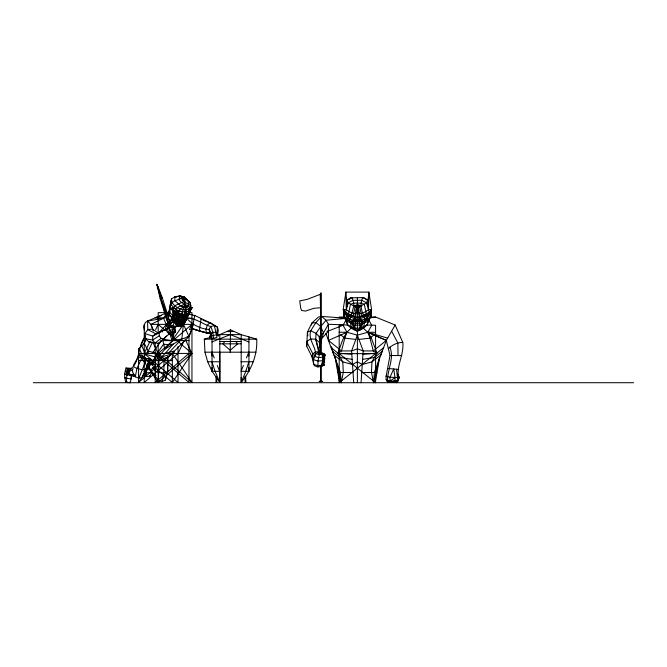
<?xml version="1.0" encoding="UTF-8"?>
<svg xmlns="http://www.w3.org/2000/svg" width="667" height="667" viewBox="0 0 667 667"><rect width="100%" height="100%" fill="white"/><g stroke="black" fill="none" stroke-linecap="round" stroke-linejoin="round"><path stroke-width="1" d="M368.117 314.324L367.292 319.46L368.209 321.169L359.88 325.146L354.886 325.146L352.301 324.312L350.433 322.745L346.565 321.169L345.072 318.467L347.557 324.854L353.735 327.997L356.653 330.815L353.318 329.248L351.075 326.43C350.9 320.977 346.723 317.275 345.539 312.206L348.291 302.826L352.993 300.3L361.781 300.3L366.475 302.826L358.387 307.495L356.386 307.495L348.291 302.826L347.09 300.125L350.4 297.874L362.715 297.599L364.365 297.874L367.675 300.125L366.475 302.826L369.226 312.206L359.621 317.359L359.796 318.834L361.697 320.66L361.639 324.662L358.112 330.815L361.447 329.248L363.698 326.43L364.941 321.027L367.659 317.167L369.226 312.206L371.577 309.505L368.476 309.605C361.681 315.349 353.085 315.349 346.298 309.605L343.188 309.505L343.805 311.522L343.463 315.591C349.683 324.921 362.84 326.371 369.943 317.225L369.943 314.866L371.577 309.505L368.876 292.104L345.898 292.104L343.188 309.505L345.539 312.206L355.144 317.359L354.969 318.834L353.068 320.66L353.135 324.662L356.653 330.815C360.789 330.749 364.357 327.555 367.209 324.854L369.701 318.467L367.817 322.153M180.265 326.563L181.974 320.318C178.698 320.602 175.621 319.009 173.212 316.908L171.944 316.892L169.36 314.649L169.085 310.972L171.452 298.874L174.729 296.982L179.756 295.731L184.184 296.982L189.978 302.551C191.921 307.153 190.787 314.574 185.151 315.858M230.198 352.193L230.507 329.873L241.187 334.617L256.703 339.161C257.645 355.094 251.109 370.31 241.187 382.483L241.187 334.617L219.818 334.617L217.876 335.201M331.09 347.599L337.852 353.118L342.78 361.873L343.313 372.294L341.187 382.716L340.37 372.294L328.431 340.403L328.406 324.295L326.03 320.243L321.702 316.433L315.908 322.528L310.747 330.782C307.762 339.67 316.158 346.615 315.591 355.102M180.865 325.279L180.89 323.97M368.476 309.605L368.876 292.104L367.475 306.211M367.617 323.053L367.209 324.854L361.03 327.997L354.802 328.347L355.494 321.727L361.697 320.66L367.659 317.167L365.591 316.483L359.796 318.834L357.387 320.66L354.969 318.834L349.183 316.483L347.107 317.167C351.359 319.827 356.62 323.854 361.697 320.66L362.473 321.452C362.856 325.129 361.164 328.698 358.112 330.815M356.82 304.886L355.428 314.274L356.145 317.525L351.284 315.341L353.802 305.961L357.946 304.886L359.338 314.274L358.629 317.525L363.482 315.341C361.089 309.746 359.872 303.268 362.715 297.599L367.675 300.125L368.309 302.059M387.986 368.517L396.548 369.218L397.415 377.564L397.457 380.473L396.381 380.799L396.832 382.716L398.074 380.84L399.083 377.23L398.708 376.513L398.699 378.598L396.832 382.716L393.939 381.224L394.005 382.424L392.996 382.316L387.544 380.415L386.126 379.29L386.076 376.38L390.037 355.511L386.335 340.403L395.147 325.004L375.579 317.058L370.527 317.058M159.021 359.38L158.421 380.59L162.131 381.432L165.341 380.098L167.659 371.819L167.784 356.486L167.659 371.819L163.84 372.861L158.613 372.469L155.036 370.86L155.578 360.055M167.092 314.499L167.15 312.64L169.126 312.081M126.038 368.001L127.33 368.968L126.38 372.094L126.863 374.879L126.38 382.483L130.323 382.716L131.799 375.171L126.863 374.879L124.604 373.879L126.038 368.001L130.815 368.284M190.395 305.244L190.829 307.654L192.221 307.654L189.678 311.906L188.202 313.215L184.284 314.624L178.814 313.215L176.055 309.521L173.837 307.654L172.453 307.654L173.904 321.736L176.163 324.429L179.215 326.563L181.316 326.563L183.492 324.904L188.769 313.865M339.67 379.873L339.57 382.716L335.001 356.62M323.153 362.773L324.245 364.124L324.154 365.208L321.236 366.558L317.859 366.925L314.657 365.858L313.757 364.407L311.931 356.745L306.687 346.115L307.412 332.149L310.747 330.782L316.025 333.375L319.276 336.635L320.11 353.902L318.626 351.859L315.783 339.295L316.025 333.375L320.719 326.58L326.03 320.243L344.989 318.476M212.031 337.669L212.056 371.311L219.818 382.483L219.818 352.193M248.949 336.927L248.949 371.311L241.037 371.311L243.363 365.574M187.477 316.525L187.402 318.117L182.958 320.393L174.446 317.842L170.418 320.769L168.559 319.251M357.946 304.886L359.38 305.311L361.706 316.266L358.629 317.525M188.869 313.273L188.052 315.574L186.785 316.883L183.442 318.367L178.464 316.883L176.188 318.117L175.805 317.6L176.163 324.429L179.215 326.563L178.081 323.97L175.671 322.67L173.57 320.018M170.218 304.602L169.768 312.656L168.534 317.133M361.047 382.716L363.182 350.925L357.387 335.168L346.99 332.266L339.195 332.266M399.049 376.763L398.699 378.598C395.89 366.208 404.127 354.986 402.81 342.454L395.147 325.004M383.675 347.599L376.922 353.118L371.994 361.873L371.452 372.294L373.578 382.716L374.395 372.294L386.335 340.403L367.784 332.266L362.956 327.881M166.617 330.732L166.75 329.114L168.759 326.063L172.536 325.371L173.82 325.721L175.304 331.249L175.488 331.908L174.521 332.75L169.101 333.425L167.584 332.516L166.617 330.732L169.068 328.114L173.995 326.371M322.411 362.464L324.512 361.072L322.578 361.464L324.679 359.104L324.771 358.021L322.661 358.179L324.946 356.053L325.037 354.969L323.954 353.61L320.677 352.735L320.102 352.826L320.01 353.91L315.783 339.295L310.447 338.894L306.678 341.721L312.848 353.869L313.757 364.407L317.767 365.658L321.936 365.258L324.245 364.124L322.111 364.257L324.412 362.156L324.512 361.072L323.42 359.721M321.319 365.691L321.236 366.558L322.711 360.664L322.636 357.187L322.303 354.352L321.211 352.993L320.102 352.826M323.854 354.694L323.954 353.61L321.211 352.993L319.46 353.285L317.934 352.61L315.716 353.643L313.498 359.705L318.034 361.08L322.711 360.664L324.679 359.104M181.682 315.858L179.039 315.174L178.364 315.683L179.248 318.909L177.964 321.035L178.064 325.738L182.008 326.088L182.858 325.738L184.025 323.603M155.036 370.86L155.211 368.984M169.085 310.972L169.118 315.516L171.677 317.534C173.078 322.353 178.256 327.055 183.492 324.904L183.909 322.995L185.734 320.602L185.951 318.726L185.985 320.769L186.135 319.151M145.706 335.868C138.036 344.922 140.295 357.245 133.383 366.575L136.943 368.492L142.154 369.651L145.973 369.385L150.317 358.929M153.577 364.165L153.06 362.765L148.107 363.048L147.032 366.141L146.031 376.513L150.117 376.28L151.384 372.486L146.79 372.753L145.047 371.903L145.339 375.921L146.031 376.513M346.565 321.169L347.482 319.46L346.598 314.224L344.364 310.855L344.147 317.584L345.814 319.818L347.482 319.46L346.648 314.324M176.663 317.926L182.758 321.194L185.118 309.972L185.301 305.794L182.916 298.282L181.049 296.39L179.756 295.731L179.115 296.356L174.729 296.982L174.946 300.659L180.474 305.736L185.376 307.729L188.086 305.736L188.503 303.869L188.019 300.659L184.184 296.982L182.149 296.732M133.383 366.575L133.558 365.032L138.753 355.811L139.061 353.977M133.1 368.376L132.433 369.91L132.675 372.178L135.259 376.788L138.836 378.214L142.171 377.472L145.973 369.385L146.156 367.834M184.801 321.736L183.442 324.362L181.649 340.612M185.985 320.769L186.235 318.751M184.801 316.967L188.844 314.374L185.017 318.909L185.309 319.293L189.395 310.83L189.145 308.929L185.301 305.794L183.758 307.037L180.282 320.318L180.682 321.702L184.892 321.903L186.785 317.842L187.402 318.117L188.928 313.056M306.687 346.115L307.195 342.338M191.954 318.234L186.61 318.234C192.246 324.579 200.434 329.023 208.963 329.423L211.481 333.233L211.047 336.135L211.456 338.844M188.861 314.049L194.756 315.466L192.271 328.372L188.986 336.56L167.659 357.762L164.04 358.546L163.84 372.861L162.131 381.432M182.8 321.035L183.258 321.702L185.234 321.035L185.017 318.909L182.758 321.194L181.691 319.993L182.858 315.749L182.033 313.899M368.167 314.224L369.943 314.866L371.302 313.232L370.619 312.873L368.167 314.224L367.292 319.46L368.951 319.818L371.302 315.591L371.302 313.232L370.402 310.855L368.167 314.224L359.621 317.359L357.387 320.66L355.144 317.359L344.147 312.873L343.805 311.522L344.364 310.855M172.77 334.617L172.803 335.251L173.862 334.876L172.77 334.617L171.752 335.618L173.061 336.068L173.862 334.876L171.752 335.618M173.42 325.488L174.112 321.552M375.196 382.716L379.598 357.604M311.464 325.037L311.839 323.095L318.417 317.05L320.877 316.583M315.783 339.295L319.576 342.68L319.585 347.073L323.462 332.866L328.406 324.295L348.116 325.062M179.756 295.731L179.039 299.408C181.266 304.227 186.91 304.352 190.337 307.629L190.679 309.521L188.202 313.215M135.259 376.788L136.943 368.492L141.729 358.087L143.197 357.404L148.216 351.067L152.585 341.996M170.769 300.767L170.877 304.444L169.952 308.279L175.788 313.357L176.188 318.117L169.768 312.656L169.601 308.779M183.258 321.702L184.592 319.593L186.251 311.514L186.235 307.037M379.44 357.579L373.578 382.716M173.787 332.875L172.094 340.612L155.453 360.555M174.429 329.965L176.33 324.671M174.521 332.75L174.787 329.348L173.528 326.413L172.536 325.371L168.759 326.063L170.744 333.442L174.521 332.75L174.345 332.091L175.488 331.908L174.087 332.199M165.341 380.098L166.442 375.529M181.049 296.39L182.199 297.841L182.091 298.282L181.049 296.39L181.266 298.282L183.859 301.492L190.895 305.761L189.145 308.929C182.925 311.506 175.554 307.979 172.069 302.551L171.452 298.874M185.376 307.729L185.301 305.794M368.951 319.818L369.376 318.142M320.11 353.902L317.934 352.61L318.626 351.859L315.616 351.842L314.457 356.328L318.467 357.579L322.636 357.187L324.946 356.053M382.116 350.784L381.015 354.802L371.994 361.873L362.364 364.474L357.387 361.873L352.401 364.474L342.78 361.873L333.758 354.802L331.557 346.765M165.024 330.248L166.683 324.362L170.293 320.71M138.753 355.811L138.461 356.77L141.729 358.087L149.391 358.946M218.401 335.509L217.108 332.891L215.808 332.308L212.956 332.358L210.564 334.292L209.738 336.91L209.963 338.386M248.833 361.756L245.823 371.311L241.187 382.483L241.187 377.405M312.84 353.869L311.931 356.745L312.848 353.869L315.616 351.842M155.411 376.08L152.218 373.603L148.266 366.208L148.741 364.732L150.092 363.715L153.143 363.798L155.719 365.416M149.758 364.757L150.092 363.715L153.143 363.798L153.06 362.765L151.943 361.797L147.982 362.023M182.141 297.574L184.517 299.408L185.443 302.618L184.584 304.486L185.001 307.037L183.758 307.037L179.932 308.929L178.773 310.83L179.039 315.174L173.187 312.506L175.755 315.574L178.464 316.883L179.531 319.293L179.248 318.909M145.898 338.502L144.239 343.347L139.261 348.466L138.569 348.466L138.569 382.483L172.344 353.427L191.954 382.483L191.954 312.64L188.961 312.64M155.203 353.427L188.986 382.483L188.986 336.56L193.263 324.362L183.442 324.362L172.094 340.612L163.49 339.236M145.881 338.703L144.239 343.347L148.216 351.067L148.216 353.427M189.086 313.357L190.504 310.038L189.486 312.631L183.975 316.15L175.746 312.631L170.243 306.828M370.435 312.99L370.96 311.522M167.709 314.849L168.801 311.848M355.428 314.274L354.477 316.875L356.145 317.525M345.998 320.043L343.038 325.279L346.99 332.266L344.789 338.136L341.487 350.925L337.852 353.118C341.471 344.189 343.263 333.642 351.809 327.881M140.679 346.59L143.197 340.028M319.46 353.285L318.034 361.08L317.859 366.925M138.836 378.214L146.64 358.979L144.539 357.37M142.171 377.472L143.48 374.112M173.07 313.707L175.755 315.574L173.253 315.733L171.944 316.892L170.418 320.769L172.995 320.535L174.471 321.477M246.473 357.929L248.799 352.193L248.824 356.02M146.965 366.041L150.2 358.863M365.591 316.483L366.275 315.007M149.825 341.779L144.239 353.427L178.022 382.483L178.022 346.365M155.628 329.665L158.171 324.362L165.083 330.307M184.034 340.887L178.022 353.427L144.239 382.483L144.239 324.362M189.411 329.665L191.954 324.362L158.171 353.427L138.569 382.483M167.717 357.404L157.537 360.555L165.258 353.427L173.237 344.097L168.518 344.789L163.682 344.097L157.012 353.427L153.368 360.555L143.197 357.404L139.261 348.466M179.74 326.563L179.765 323.97L181.407 323.061L183.909 322.995L185.376 321.319M153.885 374.054L152.218 373.603L150.909 370.927L152.393 368.051L155.811 366.667M176.88 326.48L177.772 324.754M349.525 299.566L350.4 297.874M353.718 382.716L351.584 350.925L357.387 335.168L367.784 332.266L371.727 325.279L368.276 319.168M186.618 318.784L183.675 320.318L184.892 321.903L182.399 323.295L180.79 326.563M187.902 315.057L188.678 313.707M135.518 376.171L133.458 376.18L130.14 374.679L128.939 371.652L130.565 368.884L133.4 366.642M185.734 313.899L184.651 315.749L183.775 319.993L182.758 321.194M144.339 330.032L143.764 326.53L145.323 322.461L147.557 321.094L150.959 324.362L163.507 318.234L165.591 315.032M387.143 379.398L387.327 381.724L388.336 381.832L389.161 380.574M397.457 380.473L395.039 381.199L390.87 381.282L391.17 382.124L390.162 382.024L390.487 380.549M393.063 381.241L394.005 382.424L394.831 381.165M168.918 333.608L191.954 353.427L138.569 353.427L172.344 382.483L191.954 353.427L185.042 339.003M181.316 326.563L184.892 321.903L177.881 321.903L171.677 317.534M152.968 352.343L160.739 341.562M185.234 321.035L186.185 319.726M173.478 319.535L178.823 322.995L182.399 323.295L183.984 322.603L178.939 322.603L178.081 323.97L183.7 323.97L184.676 322.67L184.551 320.794M144.222 371.711L145.973 369.385M170.744 333.442L170.268 332.925L158.638 343.38L149.125 342.088L145.423 338.769L144.781 333.592L147.816 329.648L147.557 321.094L167.15 312.64L168.843 312.64M192.221 307.654L189.395 310.83L186.085 312.289M161.081 338.411L154.986 343.021L152.601 339.978L152.801 336.076L155.753 333.808L167.917 328.614L160.88 331.541L159.163 332.891L159.271 335.818L161.081 338.411L163.523 339.153L166.483 336.026M371.302 315.591L369.943 317.225L370.619 317.584L370.402 310.855M388.161 348.891C391.812 345.114 397.39 342.254 402.81 342.454M167.584 332.516L169.51 330.315L174.812 329.406M322.52 337.71L328.523 330.94L343.038 325.279L339.195 325.279L339.195 382.716L375.579 353.652L339.195 353.652L375.579 382.716L375.579 325.279L366.65 325.062M224.921 341.496L222.836 343.83L230.207 350.275L237.694 343.83L235.609 341.496M171.711 322.086L169.218 324.854L165.9 325.012L172.536 322.011L170.043 324.771M169.301 352.343L181.649 339.078L188.986 336.56L183.442 324.362M158.579 332.975L166.683 324.362L168.759 324.429M361.697 320.66L353.068 320.66L352.293 321.452L352.301 324.312L353.735 327.997L354.802 328.347M169.401 326.697C166.683 324.712 171.886 322.628 170.877 326.08M170.293 324.22L170.827 326.13M171.744 333.125C170.894 336.418 174.862 334.692 172.736 332.741L173.095 334.792L172.52 332.791M173.278 334.667L172.62 332.758M386.735 375.754L386.076 376.38L390.003 377.214L397.415 377.564L398.583 377.163L397.79 374.237M145.423 368.426L147.157 368.968L148.966 367.284L148.266 366.208L147.032 366.141M185.326 315.349L185.843 314.874M158.638 343.38L165.174 337.594M374.087 334.826L369.985 338.136L358.954 339.428M188.986 353.427L155.203 382.483L155.203 342.505M138.569 353.427L158.171 382.483L191.954 353.427M382.341 351.201L374.454 357.495L362.673 359.338M180.282 320.318L177.881 321.903L178.823 322.995L181.407 323.061L183.7 323.97M186.326 318.184L186.785 317.842M190.712 329.523L192.271 328.372L199.141 330.932L209.963 333.675M390.087 381.149L395.022 377.572L393.722 368.934L390.003 377.214L390.087 381.149L391.17 382.124M160.13 298.441L162.181 297.407L156.862 284.284L160.13 298.441L168.267 324.262L156.862 284.284L158.788 289.086M322.686 359.43L324.771 358.021L323.687 356.662M159.271 335.818L152.601 339.978L145.423 338.769M322.244 363.457L324.412 362.156M184.584 304.486L180.474 305.736L177.305 307.629L176.055 309.521L175.788 313.357M211.948 361.756L215.057 371.311L219.818 382.483L219.818 334.617L230.507 329.873M354.969 318.834L352.201 320.31L352.293 321.452L349.825 321.027L349.725 318.734L351.075 317.267L350.842 315.791L348.491 313.773L350.45 304.394L353.718 303.135L361.047 303.135L364.315 304.394L366.275 313.773L363.932 315.791L363.69 317.267L365.041 318.734L364.941 321.027L362.473 321.452L362.565 320.31L359.796 318.834M182.199 297.841L183.859 301.492L174.687 305.761L173.837 307.654L170.877 304.444C172.936 299.975 178.506 300.25 182.199 297.841L188.019 300.659L189.978 302.551L190.253 304.444M347.09 300.125L352.051 297.599L353.718 303.135L353.802 305.961M157.279 287.502L158.304 286.985M168.384 324.095L165.9 325.012M170.052 323.262L172.536 322.011M171.903 335.059L173.537 334.475M159.163 332.891L152.801 336.076L144.781 333.592M128.939 371.652L132.433 369.91M325.888 333.317L328.431 340.403L346.99 332.266M359.913 329.531L364.232 327.672M194.122 315.733L194.756 315.466L211.389 323.412L217.375 327.088L218.276 330.223L217.625 334.559L217.108 332.891L217.375 327.088L209.621 322.753L207.37 325.213L205.953 329.348L206.203 332.741L207.971 333.4L210.797 333.308M166.75 329.114L167.917 328.623M185.768 306.712L188.086 305.736M172.453 307.654L178.773 310.83L184.767 312.064L189.395 310.83M182.399 323.295L182.858 323.12M211.956 341.938L230.323 334.617L248.841 341.938M346.598 314.224L344.822 314.866L344.822 317.225L344.147 317.584L343.463 315.591M166.333 317.567L163.507 318.234L155.203 317.717L161.622 315.549M355.144 317.359L353.06 316.266L355.386 305.311M175.062 327.063L178.831 325.846M315.716 353.643L318.918 354.711L322.303 354.352L325.037 354.969L322.203 355.444M321.552 365.983L324.154 365.208L322.261 365.524M187.519 315.733L188.052 315.574M170.885 354.235L161.397 356.987L155.194 356.987L145.706 354.235L141.754 345.906M219.818 371.311L212.056 371.311L207.67 361.756L204.969 352.193L204.302 339.161L210.122 337.485M212.748 338.536L216.942 337.394L216.533 334.684L214.274 325.554L210.789 326.522C202.468 324.17 195.614 317.7 186.61 318.234M187.46 315.683L183.733 317.167L178.364 315.683L173.187 312.506M165.258 353.427L174.054 351.067L174.054 353.427M170.435 325.779L171.044 325.621L172.67 329.706L173.028 333L172.419 333.158M172.678 331.682L175.304 331.249M178.081 323.97L180.682 323.295L177.881 321.903L180.682 321.702L180.39 321.035M206.345 332.249L207.971 333.4L191.379 328.589L192.271 328.372M172.853 326.555L173.528 326.413M173.028 327.214L173.804 327.055M173.353 328.397L174.487 328.214M173.528 329.064L174.562 328.839M174.02 330.907L174.829 330.732M174.162 331.432L174.846 331.291M172.97 331.607L170.152 332.149L169.101 333.425L168.926 332.725M326.888 331.241L328.523 330.94L328.406 324.295M147.557 321.094L163.507 318.234L167.951 328.181M323.153 355.286L325.037 354.969M337.769 372.419L352.993 372.586M369.726 317.984L375.579 317.058M173.82 325.721L172.678 325.905L172.536 325.371M174.687 332.016L175.488 331.908M149.125 342.088L150.984 341.879M130.14 374.679L134.009 374.254M362.981 354.202L376.922 353.118L371.119 337.469L367.784 332.266L375.579 332.266M145.047 371.903L145.756 371.861M191.379 328.589L206.203 332.741L209.855 332.55L210.564 334.292M361.781 372.586L377.005 372.419M128.581 371.044L127.572 371.069L127.464 372.553L129.69 375.304M128.473 372.519L126.38 372.094L125.204 371.077L125.821 371.11M174.729 296.982L176.622 296.982M181.349 296.982L184.184 296.982M181.266 298.282L182.916 298.282M356.603 306.186L358.162 306.186M356.145 309.188L358.621 309.188M355.903 310.889L358.863 310.889M169.126 312.64L158.171 312.64L158.171 332.666M355.669 312.581L359.104 312.581M339.195 317.058L344.247 317.058M155.203 317.717L157.037 317.717M158.171 318.234L163.507 318.234M178.873 320.085L181.849 320.085M182.841 320.085L184.826 320.085M173.72 320.794L173.904 321.736M153.502 330.607L150.959 324.362L168.543 324.362M178.748 325.254L177.147 325.254L178.664 325.588M359.421 329.248L361.447 329.248M227.364 331.566L233.642 331.566M187.152 336.56L188.986 336.56M204.302 339.161L256.703 339.161M160.705 340.612L188.986 340.612M219.601 341.496L240.979 341.496M219.593 343.83L240.962 343.83M204.969 352.193L256.036 352.193M138.569 360.555L172.344 360.555M207.67 361.756L219.818 361.756M240.962 361.756L253.343 361.756M319.643 381.165L322.211 381.165M319.126 381.424L322.728 381.424M33.35 382.716L633.65 382.716M390.037 355.511L401.826 355.569M148.266 366.208L149.291 366.233M168.759 324.829L169.701 326.638M125.129 374.27L126.088 374.312M147.157 368.968L150.058 369.101L148.966 367.284M128.389 373.57L126.38 372.094L126.905 374.879M127.33 368.968L128.656 370.002L127.572 371.069L127.33 368.968L131.157 369.193M126.855 374.879L127.322 374.904M124.604 373.879L124.787 377.755L126.013 378.156M124.787 377.755L125.579 381.891L127.547 382.008M321.702 316.433L344.964 318.142M337.852 353.118L351.784 354.202M397.065 380.732L398.074 380.84L397.949 379.29M355.819 339.428L344.789 338.136L340.679 334.826M352.093 359.338L340.312 357.495L332.424 351.201M396.548 369.218L397.916 369.435M342.113 317.517L344.064 317.825M180.682 321.702L175.579 319.726L171.944 316.892M206.203 332.741L210.063 333.508M160.88 331.541L162.465 331.899M148.216 351.067L157.012 353.427M180.057 323.12L180.682 323.295M353.068 320.66L355.928 321.452M180.474 305.736L185.001 307.037M376.922 353.118L373.278 350.925L369.985 338.136L367.784 332.266L387.627 338.144M166.683 324.362L171.336 325.863M359.621 317.359L354.927 317.434L359.563 317.475L360.288 316.875L359.338 314.274M150.092 363.715L148.107 363.048L148.741 364.732M202.993 320.177L211.389 323.412M178.773 310.83L182.466 312.289M125.271 378.114L131.166 378.956L131.057 375.563M359.38 305.311L360.972 305.961M178.364 315.683L181.491 316.967M346.948 322.153L347.557 324.854L350.542 327.672L354.861 329.531M367.784 332.266L386.335 340.403L373.278 350.925L363.182 350.925L357.387 348.824L351.584 350.925L341.487 350.925L328.431 340.403M178.814 313.215L173.011 310.038M356.653 330.815L350.542 327.672M152.393 368.051L155.953 369.86M155.753 333.808L147.816 329.648L152.435 329.031L158.546 333.342M358.846 321.452L359.846 323.687L359.963 328.347M175.988 323.387L174.662 322.561L173.345 320.135M390.037 380.465L390.162 382.024L388.244 380.665L388.336 381.832L387.544 380.415C387.46 369.218 394.631 358.096 389.778 347.04M173.253 315.733L174.529 316.667M131.291 374.587L133.458 376.18M129.523 382.124L130.323 382.716M125.579 381.891L126.38 382.483M150.909 370.927L155.986 375.613M175.538 314.374L178.464 316.883M191.954 382.483L158.171 353.427L153.01 342.663M149.425 375.688L150.117 376.28M175.638 318.784L177.964 321.035M389.119 380.982L390.162 382.024M181.282 314.874L181.749 315.349M391.971 381.257L392.996 382.316M171.836 327.397L171.044 325.621M187.027 317.6L187.402 318.117L186.785 316.883M199.225 331.074L201.117 318.834L201.126 319.46M395.831 382.616L395.039 381.199L395.022 377.572M182.533 299.091L183.859 301.492M184.459 311.514L184.767 312.064M181.966 321.702L181.599 321.035L181.541 323.295M391.621 331.157L397.865 343.013L397.991 355.553M386.126 379.29L387.327 381.724M348.499 315.007L349.183 316.483M210.097 337.702L209.738 336.91L211.047 336.135L216.533 334.684L218.042 334.717L218.267 336.185M214.24 357.929L211.914 352.193L211.939 356.02M217.334 365.574L219.66 371.311M150.959 324.362L153.243 330.932M172.286 335.084L171.644 333.2L172.328 335.084M168.801 324.762L169.46 326.697M168.901 324.696L169.56 326.68M171.869 333.175L172.495 335.042M169.543 332.966L172.094 340.612L181.649 339.078L164.824 349.108L162.54 339.078L162.54 340.612M169.043 324.612L169.668 326.497M171.844 333.066L172.47 334.942M169.268 324.704L169.868 326.58M169.218 324.529L169.827 326.413M171.661 332.066L172.578 334.892M162.181 297.407L170.377 323.337L160.764 297.999L168.901 323.82M159.096 290.062L161.247 296.873M169.418 324.437L170.018 326.33M172.103 332.941L172.728 334.951M215.808 332.308L216.058 333.116M211.481 333.233L211.731 334.042M169.626 324.354L170.21 326.246M172.253 332.883L172.861 334.901M172.419 332.958L172.986 334.842M169.827 324.27L170.402 326.18M172.386 332.833L172.961 334.734M170.018 324.212L170.569 326.121M209.855 332.55L208.963 329.423L210.789 326.522L212.956 332.358L213.457 338.369M170.168 324.17L170.71 326.08M172.945 332.383L173.12 333.05M168.759 326.063L169.126 327.439M341.187 382.716L335.543 358.563M345.389 318.142L345.814 319.818M172.836 335.076L173.061 336.068M158.012 378.823L158.421 380.59L155.294 376.33L154.769 374.054M320.685 342.921L319.276 336.635L323.462 332.866L320.719 326.58L315.908 322.528L311.839 323.095L307.412 332.149L307.846 335.768M347.29 306.211L345.898 292.104L346.298 309.605M153.06 362.765L153.21 364.332M393.88 380.874L394.005 382.424M245.706 376.255L245.806 382.483L245.081 382.483L245.081 376.43M216.667 377.297L216.75 382.483L216.025 382.483L216.025 376.43M248.908 367.484L248.949 371.311M212.023 367.484L212.056 371.311M357.387 297.599L357.387 382.716M321.311 352.818L321.311 293.03L320.535 293.03L320.535 352.818M321.311 366.225L321.311 381.682M320.535 366.225L320.535 381.682M172.344 353.427L172.344 382.483M158.171 343.046L158.171 382.483M320.26 294.806L320.493 307.787L313.974 308.271L305.461 311.097L301.542 310.422L300.642 307.946L299.725 300.9L307.329 299.316L320.16 294.389L320.26 294.806M184.659 321.369L179.056 321.802L178.914 321.369L184.659 321.369M344.147 312.873L343.463 313.232L344.822 314.866L344.147 312.873M157.162 284.617L157.162 284.617"/></g></svg>
